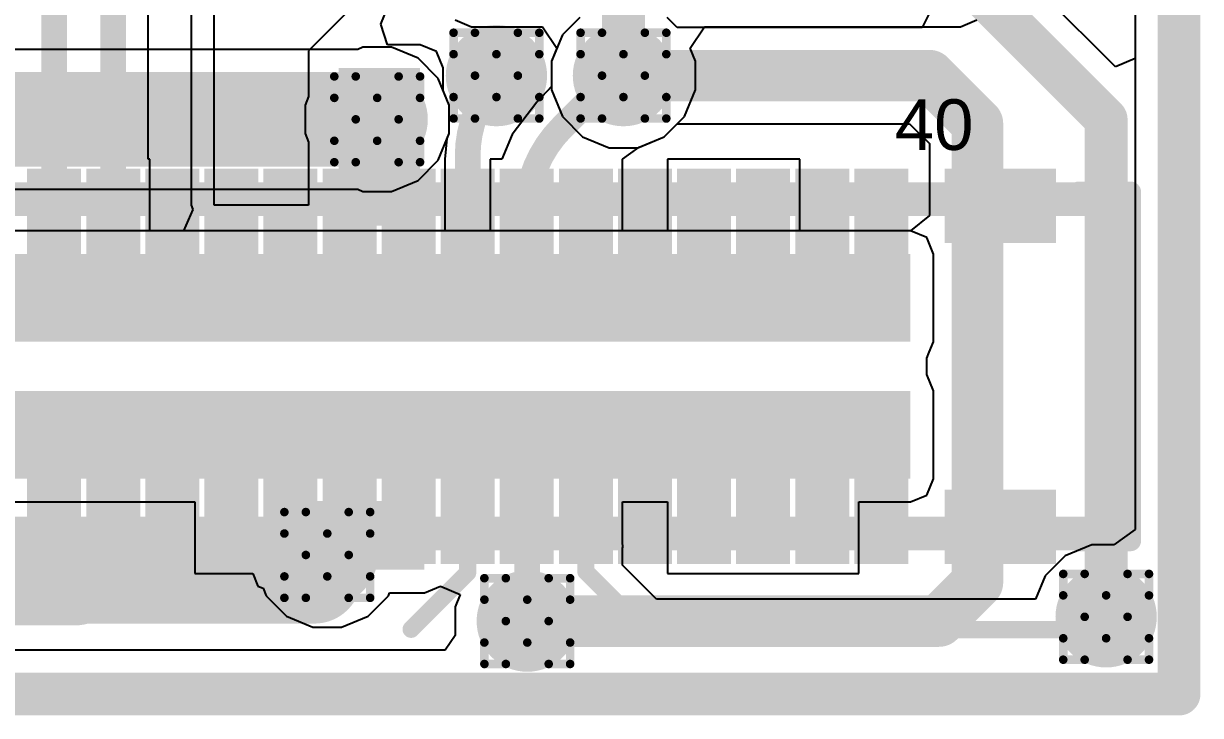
# Model space of a CAD drawing. Header units: inches. Extents: x -0.2 to 17.4, y -0.2 to 2.6.
# Drawn here: x 1.7165 to 1.991, y -0.062 to 0.0993 of the extents above; entities that cross this region are included whole.
import ezdxf

# ---------------------------------------------------------------- set-up
doc = ezdxf.new("R2010")
doc.units = ezdxf.units.IN
doc.header["$MEASUREMENT"] = 0
for name, color, linetype in [('Board_Outline', 216, 'Continuous'), ('Bottom Layer', 5, 'Continuous'), ('Drill Drawing', 1, 'Continuous'), ('Keep-Out Layer', 6, 'Continuous'), ('Mechanical 15', 56, 'Continuous'), ('Top Layer', 1, 'Continuous'), ('Top Overlay', 2, 'Continuous'), ('Top Paste', 8, 'Continuous'), ('Top Solder', 216, 'Continuous'), ('Via Holes', 16, 'Continuous')]:
    doc.layers.add(name, color=color, linetype=linetype)
doc.styles.add('Arial', font='', dxfattribs={"height": 0.2})
doc.styles.get('Arial').set_extended_font_data('Arial')

# ---------------------------------------------------------------- blocks, each defined once
blk = doc.blocks.new('BM23FR0_6_40DS_0_35V_895__1')
at = {"layer": 'Keep-Out Layer'}
for points in [[(-0.13791, 0.00572), (0.13768, 0.00572), (0.13768, 0.02619), (-0.13791, 0.02619)], [(-0.13791, -0.02619), (0.13768, -0.02619), (0.13768, -0.00572), (-0.13791, -0.00572)]]:
    blk.add_hatch(color=6, dxfattribs=at).paths.add_polyline_path(points)
at = {"layer": 'Top Layer'}
for points in [[(-0.06555, 0.02835), (-0.06555, 0.04331), (-0.05846, 0.04331), (-0.05846, 0.02835)], [(-0.05177, 0.02835), (-0.05177, 0.04331), (-0.04469, 0.04331), (-0.04469, 0.02835)], [(-0.03799, 0.02835), (-0.03799, 0.04331), (-0.03091, 0.04331), (-0.03091, 0.02835)], [(-0.02421, 0.02835), (-0.02421, 0.04331), (-0.01713, 0.04331), (-0.01713, 0.02835)], [(-0.01043, 0.02835), (-0.01043, 0.04331), (-0.00335, 0.04331), (-0.00335, 0.02835)], [(0.00335, 0.02835), (0.00335, 0.04331), (0.01043, 0.04331), (0.01043, 0.02835)], [(0.01713, 0.02835), (0.01713, 0.04331), (0.02421, 0.04331), (0.02421, 0.02835)], [(0.03091, 0.02835), (0.03091, 0.04331), (0.03799, 0.04331), (0.03799, 0.02835)], [(0.04469, 0.02835), (0.04469, 0.04331), (0.05177, 0.04331), (0.05177, 0.02835)], [(0.05846, 0.02835), (0.05846, 0.04331), (0.06555, 0.04331), (0.06555, 0.02835)], [(0.07224, 0.02835), (0.07224, 0.04331), (0.07933, 0.04331), (0.07933, 0.02835)], [(0.08602, 0.02835), (0.08602, 0.04331), (0.09311, 0.04331), (0.09311, 0.02835)], [(0.0998, 0.02835), (0.0998, 0.04331), (0.10689, 0.04331), (0.10689, 0.02835)], [(0.11358, 0.02835), (0.11358, 0.04331), (0.12067, 0.04331), (0.12067, 0.02835)], [(0.12736, 0.02835), (0.12736, 0.04331), (0.13445, 0.04331), (0.13445, 0.02835)], [(0.14843, 0.04331), (0.1689, 0.04331), (0.1689, 0.0315), (0.14843, 0.0315)], [(-0.06555, -0.04331), (-0.06555, -0.02835), (-0.05846, -0.02835), (-0.05846, -0.04331)], [(-0.05177, -0.04331), (-0.05177, -0.02835), (-0.04469, -0.02835), (-0.04469, -0.04331)], [(-0.03799, -0.04331), (-0.03799, -0.02835), (-0.03091, -0.02835), (-0.03091, -0.04331)], [(-0.02421, -0.04331), (-0.02421, -0.02835), (-0.01713, -0.02835), (-0.01713, -0.04331)], [(-0.01043, -0.04331), (-0.01043, -0.02835), (-0.00335, -0.02835), (-0.00335, -0.04331)], [(0.00335, -0.04331), (0.00335, -0.02835), (0.01043, -0.02835), (0.01043, -0.04331)], [(0.01713, -0.04331), (0.01713, -0.02835), (0.02421, -0.02835), (0.02421, -0.04331)], [(0.03091, -0.04331), (0.03091, -0.02835), (0.03799, -0.02835), (0.03799, -0.04331)], [(0.04469, -0.04331), (0.04469, -0.02835), (0.05177, -0.02835), (0.05177, -0.04331)], [(0.05846, -0.04331), (0.05846, -0.02835), (0.06555, -0.02835), (0.06555, -0.04331)], [(0.07224, -0.04331), (0.07224, -0.02835), (0.07933, -0.02835), (0.07933, -0.04331)], [(0.08602, -0.04331), (0.08602, -0.02835), (0.09311, -0.02835), (0.09311, -0.04331)], [(0.0998, -0.04331), (0.0998, -0.02835), (0.10689, -0.02835), (0.10689, -0.04331)], [(0.11358, -0.04331), (0.11358, -0.02835), (0.12067, -0.02835), (0.12067, -0.04331)], [(0.12736, -0.04331), (0.12736, -0.02835), (0.13445, -0.02835), (0.13445, -0.04331)], [(0.14843, -0.0315), (0.1689, -0.0315), (0.1689, -0.04331), (0.14843, -0.04331)]]:
    blk.add_hatch(color=1, dxfattribs=at).paths.add_polyline_path(points)
at = {"layer": 'Top Paste'}
for points in [[(-0.06555, 0.02835), (-0.06555, 0.04331), (-0.05846, 0.04331), (-0.05846, 0.02835)], [(-0.05177, 0.02835), (-0.05177, 0.04331), (-0.04469, 0.04331), (-0.04469, 0.02835)], [(-0.03799, 0.02835), (-0.03799, 0.04331), (-0.03091, 0.04331), (-0.03091, 0.02835)], [(-0.02421, 0.02835), (-0.02421, 0.04331), (-0.01713, 0.04331), (-0.01713, 0.02835)], [(-0.01043, 0.02835), (-0.01043, 0.04331), (-0.00335, 0.04331), (-0.00335, 0.02835)], [(0.00335, 0.02835), (0.00335, 0.04331), (0.01043, 0.04331), (0.01043, 0.02835)], [(0.01713, 0.02835), (0.01713, 0.04331), (0.02421, 0.04331), (0.02421, 0.02835)], [(0.03091, 0.02835), (0.03091, 0.04331), (0.03799, 0.04331), (0.03799, 0.02835)], [(0.04469, 0.02835), (0.04469, 0.04331), (0.05177, 0.04331), (0.05177, 0.02835)], [(0.05846, 0.02835), (0.05846, 0.04331), (0.06555, 0.04331), (0.06555, 0.02835)], [(0.07224, 0.02835), (0.07224, 0.04331), (0.07933, 0.04331), (0.07933, 0.02835)], [(0.08602, 0.02835), (0.08602, 0.04331), (0.09311, 0.04331), (0.09311, 0.02835)], [(0.0998, 0.02835), (0.0998, 0.04331), (0.10689, 0.04331), (0.10689, 0.02835)], [(0.11358, 0.02835), (0.11358, 0.04331), (0.12067, 0.04331), (0.12067, 0.02835)], [(0.12736, 0.02835), (0.12736, 0.04331), (0.13445, 0.04331), (0.13445, 0.02835)], [(0.14843, 0.04331), (0.1689, 0.04331), (0.1689, 0.0315), (0.14843, 0.0315)], [(-0.06555, -0.04331), (-0.06555, -0.02835), (-0.05846, -0.02835), (-0.05846, -0.04331)], [(-0.05177, -0.04331), (-0.05177, -0.02835), (-0.04469, -0.02835), (-0.04469, -0.04331)], [(-0.03799, -0.04331), (-0.03799, -0.02835), (-0.03091, -0.02835), (-0.03091, -0.04331)], [(-0.02421, -0.04331), (-0.02421, -0.02835), (-0.01713, -0.02835), (-0.01713, -0.04331)], [(-0.01043, -0.04331), (-0.01043, -0.02835), (-0.00335, -0.02835), (-0.00335, -0.04331)], [(0.00335, -0.04331), (0.00335, -0.02835), (0.01043, -0.02835), (0.01043, -0.04331)], [(0.01713, -0.04331), (0.01713, -0.02835), (0.02421, -0.02835), (0.02421, -0.04331)], [(0.03091, -0.04331), (0.03091, -0.02835), (0.03799, -0.02835), (0.03799, -0.04331)], [(0.04469, -0.04331), (0.04469, -0.02835), (0.05177, -0.02835), (0.05177, -0.04331)], [(0.05846, -0.04331), (0.05846, -0.02835), (0.06555, -0.02835), (0.06555, -0.04331)], [(0.07224, -0.04331), (0.07224, -0.02835), (0.07933, -0.02835), (0.07933, -0.04331)], [(0.08602, -0.04331), (0.08602, -0.02835), (0.09311, -0.02835), (0.09311, -0.04331)], [(0.0998, -0.04331), (0.0998, -0.02835), (0.10689, -0.02835), (0.10689, -0.04331)], [(0.11358, -0.04331), (0.11358, -0.02835), (0.12067, -0.02835), (0.12067, -0.04331)], [(0.12736, -0.04331), (0.12736, -0.02835), (0.13445, -0.02835), (0.13445, -0.04331)], [(0.14843, -0.0315), (0.1689, -0.0315), (0.1689, -0.04331), (0.14843, -0.04331)]]:
    blk.add_hatch(color=8, dxfattribs=at).paths.add_polyline_path(points)
at = {"layer": 'Top Solder'}
for points in [[(-0.06831, 0.02559), (-0.06831, 0.04606), (-0.05571, 0.04606), (-0.05571, 0.02559)], [(-0.05453, 0.02559), (-0.05453, 0.04606), (-0.04193, 0.04606), (-0.04193, 0.02559)], [(-0.04075, 0.02559), (-0.04075, 0.04606), (-0.02815, 0.04606), (-0.02815, 0.02559)], [(-0.02697, 0.02559), (-0.02697, 0.04606), (-0.01437, 0.04606), (-0.01437, 0.02559)], [(-0.01319, 0.02559), (-0.01319, 0.04606), (-0.00059, 0.04606), (-0.00059, 0.02559)], [(0.00059, 0.02559), (0.00059, 0.04606), (0.01319, 0.04606), (0.01319, 0.02559)], [(0.01437, 0.02559), (0.01437, 0.04606), (0.02697, 0.04606), (0.02697, 0.02559)], [(0.02815, 0.02559), (0.02815, 0.04606), (0.04075, 0.04606), (0.04075, 0.02559)], [(0.04193, 0.02559), (0.04193, 0.04606), (0.05453, 0.04606), (0.05453, 0.02559)], [(0.05571, 0.02559), (0.05571, 0.04606), (0.06831, 0.04606), (0.06831, 0.02559)], [(0.06949, 0.02559), (0.06949, 0.04606), (0.08209, 0.04606), (0.08209, 0.02559)], [(0.08327, 0.02559), (0.08327, 0.04606), (0.09587, 0.04606), (0.09587, 0.02559)], [(0.09705, 0.02559), (0.09705, 0.04606), (0.10965, 0.04606), (0.10965, 0.02559)], [(0.11083, 0.02559), (0.11083, 0.04606), (0.12343, 0.04606), (0.12343, 0.02559)], [(0.12461, 0.02559), (0.12461, 0.04606), (0.1372, 0.04606), (0.1372, 0.02559)], [(0.14567, 0.04606), (0.17165, 0.04606), (0.17165, 0.02874), (0.14567, 0.02874)], [(-0.06831, -0.04606), (-0.06831, -0.02559), (-0.05571, -0.02559), (-0.05571, -0.04606)], [(-0.05453, -0.04606), (-0.05453, -0.02559), (-0.04193, -0.02559), (-0.04193, -0.04606)], [(-0.04075, -0.04606), (-0.04075, -0.02559), (-0.02815, -0.02559), (-0.02815, -0.04606)], [(-0.02697, -0.04606), (-0.02697, -0.02559), (-0.01437, -0.02559), (-0.01437, -0.04606)], [(-0.01319, -0.04606), (-0.01319, -0.02559), (-0.00059, -0.02559), (-0.00059, -0.04606)], [(0.00059, -0.04606), (0.00059, -0.02559), (0.01319, -0.02559), (0.01319, -0.04606)], [(0.01437, -0.04606), (0.01437, -0.02559), (0.02697, -0.02559), (0.02697, -0.04606)], [(0.02815, -0.04606), (0.02815, -0.02559), (0.04075, -0.02559), (0.04075, -0.04606)], [(0.04193, -0.04606), (0.04193, -0.02559), (0.05453, -0.02559), (0.05453, -0.04606)], [(0.05571, -0.04606), (0.05571, -0.02559), (0.06831, -0.02559), (0.06831, -0.04606)], [(0.06949, -0.04606), (0.06949, -0.02559), (0.08209, -0.02559), (0.08209, -0.04606)], [(0.08327, -0.04606), (0.08327, -0.02559), (0.09587, -0.02559), (0.09587, -0.04606)], [(0.09705, -0.04606), (0.09705, -0.02559), (0.10965, -0.02559), (0.10965, -0.04606)], [(0.11083, -0.04606), (0.11083, -0.02559), (0.12343, -0.02559), (0.12343, -0.04606)], [(0.12461, -0.04606), (0.12461, -0.02559), (0.1372, -0.02559), (0.1372, -0.04606)], [(0.14567, -0.02874), (0.17165, -0.02874), (0.17165, -0.04606), (0.14567, -0.04606)]]:
    blk.add_hatch(color=216, dxfattribs=at).paths.add_polyline_path(points)
at = {"layer": 'Mechanical 15', "const_width": 0.00787}
for points in [[(-0.18701, 0.03898), (0.18701, 0.03898)], [(0.18701, -0.03898), (0.18701, 0.03898)], [(-0.18701, -0.03898), (0.18701, -0.03898)]]:
    blk.add_lwpolyline(points, dxfattribs=at)
at = {"layer": 'Mechanical 15', "const_width": 0.00394}
for points in [[(0.18504, 0.03898, 1), (0.18898, 0.03898, 1)], [(0.18504, 0.03898, 1), (0.18898, 0.03898, 1)], [(0.18504, -0.03898, 1), (0.18898, -0.03898, 1)], [(0.18504, -0.03898, 1), (0.18898, -0.03898, 1)]]:
    blk.add_lwpolyline(points, format="xyb", close=True, dxfattribs=at)
at = {"layer": 'Top Overlay', "const_width": 0.005}
for points in [[(0.177, 0.0406), (0.18901, 0.0406)], [(0.18901, -0.0406), (0.18901, 0.0406)], [(0.177, -0.0406), (0.18901, -0.0406)]]:
    blk.add_lwpolyline(points, dxfattribs=at)
at = {"layer": 'Top Overlay', "const_width": 0.0025}
for points in [[(0.17575, 0.0406, 1), (0.17825, 0.0406, 1)], [(0.18776, 0.0406, 1), (0.19026, 0.0406, 1)], [(0.18776, 0.0406, 1), (0.19026, 0.0406, 1)], [(0.17575, -0.0406, 1), (0.17825, -0.0406, 1)], [(0.18776, -0.0406, 1), (0.19026, -0.0406, 1)], [(0.18776, -0.0406, 1), (0.19026, -0.0406, 1)]]:
    blk.add_lwpolyline(points, format="xyb", close=True, dxfattribs=at)
at = {"layer": 'Top Overlay', "style": 'Arial'}
blk.add_text('40', height=0.011811, rotation=360, dxfattribs=at).set_placement((0.13406, 0.05046))

msp = doc.modelspace()

# ---------------------------------------------------------------- hatches: boundary and pattern name
at = {"layer": 'Bottom Layer'}
h = msp.add_hatch(color=5, dxfattribs=at)
edge = h.paths.add_edge_path()
edge.add_arc((1.82681, 0.08719), 0.01181, 0, 360)
h = msp.add_hatch(color=5, dxfattribs=at)
edge = h.paths.add_edge_path()
edge.add_arc((1.85643, 0.08719), 0.01181, 0, 360)
h = msp.add_hatch(color=5, dxfattribs=at)
edge = h.paths.add_edge_path()
edge.add_arc((1.799, 0.077), 0.01181, 0, 360)
h = msp.add_hatch(color=5, dxfattribs=at)
edge = h.paths.add_edge_path()
edge.add_arc((1.78736, -0.02458), 0.01181, 0, 360)
h = msp.add_hatch(color=5, dxfattribs=at)
edge = h.paths.add_edge_path()
edge.add_arc((1.969, -0.039), 0.01181, 0, 360)
h = msp.add_hatch(color=5, dxfattribs=at)
edge = h.paths.add_edge_path()
edge.add_arc((1.834, -0.04), 0.01181, 0, 360)
at = {"layer": 'Top Layer'}
h = msp.add_hatch(color=1, dxfattribs=at)
edge = h.paths.add_edge_path()
edge.add_arc((1.82681, 0.08719), 0.01181, 0, 360)
h = msp.add_hatch(color=1, dxfattribs=at)
edge = h.paths.add_edge_path()
edge.add_arc((1.85643, 0.08719), 0.01181, 0, 360)
h = msp.add_hatch(color=1, dxfattribs=at)
edge = h.paths.add_edge_path()
edge.add_arc((1.799, 0.077), 0.01181, 0, 360)
for points in [[(1.79, 0.05223), (1.809, 0.05223), (1.809, 0.089), (1.79, 0.089)], [(1.775, -0.028), (1.81, -0.028), (1.81, -0.012), (1.775, -0.012)]]:
    msp.add_hatch(color=1, dxfattribs=at).paths.add_polyline_path(points)
h = msp.add_hatch(color=1, dxfattribs=at)
edge = h.paths.add_edge_path()
edge.add_arc((1.78736, -0.02458), 0.01181, 0, 360)
h = msp.add_hatch(color=1, dxfattribs=at)
edge = h.paths.add_edge_path()
edge.add_arc((1.969, -0.039), 0.01181, 0, 360)
h = msp.add_hatch(color=1, dxfattribs=at)
edge = h.paths.add_edge_path()
edge.add_arc((1.834, -0.04), 0.01181, 0, 360)
at = {"layer": 'Via Holes'}
h = msp.add_hatch(color=7, dxfattribs=at)
edge = h.paths.add_edge_path()
edge.add_arc((1.82681, 0.08719), 0.00591, 0, 360)
h = msp.add_hatch(color=7, dxfattribs=at)
edge = h.paths.add_edge_path()
edge.add_arc((1.85643, 0.08719), 0.00591, 0, 360)
h = msp.add_hatch(color=7, dxfattribs=at)
edge = h.paths.add_edge_path()
edge.add_arc((1.799, 0.077), 0.00591, 0, 360)
h = msp.add_hatch(color=7, dxfattribs=at)
edge = h.paths.add_edge_path()
edge.add_arc((1.78736, -0.02458), 0.00591, 0, 360)
h = msp.add_hatch(color=7, dxfattribs=at)
edge = h.paths.add_edge_path()
edge.add_arc((1.834, -0.04), 0.00591, 0, 360)
h = msp.add_hatch(color=7, dxfattribs=at)
edge = h.paths.add_edge_path()
edge.add_arc((1.969, -0.039), 0.00591, 0, 360)

# ---------------------------------------------------------------- linework, layer by layer
at = {"layer": 'Board_Outline', "const_width": 0.01}
for points in [[(1.986, 1.343), (1.986, -0.057)], [(-0.057, -0.057), (1.986, -0.057)]]:
    msp.add_lwpolyline(points, dxfattribs=at)
at = {"layer": 'Board_Outline', "const_width": 0.005}
msp.add_lwpolyline([(1.9835, -0.057, 1), (1.9885, -0.057, 1)], format="xyb", close=True, dxfattribs=at)
msp.add_lwpolyline([(1.9835, -0.057, 1), (1.9885, -0.057, 1)], format="xyb", close=True, dxfattribs=at)
at = {"layer": 'Bottom Layer'}
for p, q in [((1.9758, 0.36017), (1.9758, 0.09115)), ((1.97119, 0.08923), (1.93881, 0.12161)), ((1.92832, 0.10292), (1.92611, 0.0984)), ((1.84624, 0.10077), (1.84218, 0.09671)), ((1.86899, 0.0984), (1.86663, 0.10077)), ((1.84218, 0.09671), (1.83962, 0.09053)), ((1.92611, 0.0984), (1.86899, 0.0984)), ((1.79566, 0.09381), (1.79446, 0.09331)), ((1.80234, 0.09381), (1.79566, 0.09381)), ((1.80852, 0.09125), (1.80234, 0.09381)), ((1.79446, 0.09331), (1.64508, 0.09331)), ((1.81325, 0.08652), (1.80852, 0.09125)), ((1.9758, 0.09115), (1.97119, 0.08923)), ((1.83962, 0.09053), (1.83962, 0.08385)), ((1.81581, 0.08034), (1.81325, 0.08652)), ((1.83962, 0.08385), (1.84218, 0.07767)), ((1.81581, 0.07366), (1.81581, 0.08034)), ((1.84218, 0.07767), (1.84691, 0.07294)), ((1.86596, 0.07294), (1.86899, 0.07597)), ((1.86899, 0.07597), (1.92317, 0.07597)), ((1.92317, 0.07597), (1.92778, 0.07135)), ((1.81325, 0.06748), (1.81581, 0.07366)), ((1.84691, 0.07294), (1.85309, 0.07038)), ((1.85978, 0.07038), (1.86596, 0.07294)), ((1.85309, 0.07038), (1.85978, 0.07038)), ((1.92778, 0.07135), (1.92778, 0.05457)), ((1.80852, 0.06275), (1.81325, 0.06748)), ((1.6438, 0.06069), (1.79446, 0.06069)), ((1.79446, 0.06069), (1.79566, 0.06019)), ((1.80234, 0.06019), (1.80852, 0.06275)), ((1.79566, 0.06019), (1.80234, 0.06019)), ((1.92778, 0.05457), (1.92334, 0.051)), ((1.92334, 0.051), (1.64775, 0.051))]:
    msp.add_line(p, q, dxfattribs=at)
for points, const_width in [([(1.85643, 0.08719), (1.85643, 0.202)], 0.01), ([(1.922, 0.124), (1.969, 0.077)], 0.01), ([(1.85643, 0.08719), (1.92781, 0.08719)], 0.012), ([(1.92781, 0.08719), (1.939, 0.076)], 0.012), ([(1.63704, 0.077), (1.799, 0.077)], 0.022), ([(1.939, -0.031), (1.939, 0.076)], 0.012), ([(1.969, -0.039), (1.969, 0.077)], 0.01), ([(1.55502, -0.03), (1.72855, -0.03)], 0.022), ([(1.72855, -0.03), (1.72897, -0.02958)], 0.022), ([(1.72897, -0.02958), (1.78436, -0.02958)], 0.022), ([(1.93, -0.04), (1.939, -0.031)], 0.012), ([(1.834, -0.04), (1.93, -0.04)], 0.012)]:
    msp.add_lwpolyline(points, dxfattribs=dict(at, const_width=const_width))
for points, const_width in [([(1.85343, 0.08719, 1), (1.85943, 0.08719, 1)], 0.006), ([(1.85393, 0.08719, 1), (1.85893, 0.08719, 1)], 0.005), ([(1.92481, 0.08719, 1), (1.93081, 0.08719, 1)], 0.006), ([(1.92481, 0.08719, 1), (1.93081, 0.08719, 1)], 0.006), ([(1.7935, 0.077, 1), (1.8045, 0.077, 1)], 0.011), ([(1.936, 0.076, 1), (1.942, 0.076, 1)], 0.006), ([(1.936, 0.076, 1), (1.942, 0.076, 1)], 0.006), ([(1.9665, 0.077, 1), (1.9715, 0.077, 1)], 0.005), ([(1.9665, 0.077, 1), (1.9715, 0.077, 1)], 0.005), ([(1.72305, -0.03, 1), (1.73405, -0.03, 1)], 0.011), ([(1.72305, -0.03, 1), (1.73405, -0.03, 1)], 0.011), ([(1.72347, -0.02958, 1), (1.73447, -0.02958, 1)], 0.011), ([(1.72347, -0.02958, 1), (1.73447, -0.02958, 1)], 0.011), ([(1.77886, -0.02958, 1), (1.78986, -0.02958, 1)], 0.011), ([(1.936, -0.031, 1), (1.942, -0.031, 1)], 0.006), ([(1.936, -0.031, 1), (1.942, -0.031, 1)], 0.006), ([(1.831, -0.04, 1), (1.837, -0.04, 1)], 0.006), ([(1.927, -0.04, 1), (1.933, -0.04, 1)], 0.006), ([(1.927, -0.04, 1), (1.933, -0.04, 1)], 0.006), ([(1.9665, -0.039, 1), (1.9715, -0.039, 1)], 0.005)]:
    msp.add_lwpolyline(points, format="xyb", close=True, dxfattribs=dict(at, const_width=const_width))
at = {"layer": 'Drill Drawing', "const_width": 0.002}
for points in [[(1.81681, 0.09219), (1.81681, 0.09719)], [(1.81681, 0.09719), (1.82181, 0.09719)], [(1.82181, 0.09719), (1.82681, 0.09219)], [(1.82681, 0.09219), (1.83181, 0.09719)], [(1.83181, 0.09719), (1.83681, 0.09719)], [(1.83681, 0.09219), (1.83681, 0.09719)], [(1.84643, 0.09219), (1.84643, 0.09719)], [(1.84643, 0.09719), (1.85143, 0.09719)], [(1.85143, 0.09719), (1.85643, 0.09219)], [(1.85643, 0.09219), (1.86143, 0.09719)], [(1.86143, 0.09719), (1.86643, 0.09719)], [(1.86643, 0.09219), (1.86643, 0.09719)], [(1.81681, 0.09219), (1.82181, 0.08719)], [(1.83181, 0.08719), (1.83681, 0.09219)], [(1.84643, 0.09219), (1.85143, 0.08719)], [(1.86143, 0.08719), (1.86643, 0.09219)], [(1.789, 0.082), (1.789, 0.087)], [(1.789, 0.087), (1.794, 0.087)], [(1.794, 0.087), (1.799, 0.082)], [(1.799, 0.082), (1.804, 0.087)], [(1.804, 0.087), (1.809, 0.087)], [(1.809, 0.082), (1.809, 0.087)], [(1.81681, 0.08219), (1.82181, 0.08719)], [(1.83181, 0.08719), (1.83681, 0.08219)], [(1.84643, 0.08219), (1.85143, 0.08719)], [(1.86143, 0.08719), (1.86643, 0.08219)], [(1.789, 0.082), (1.794, 0.077)], [(1.804, 0.077), (1.809, 0.082)], [(1.81681, 0.07719), (1.81681, 0.08219)], [(1.82181, 0.07719), (1.82681, 0.08219)], [(1.82681, 0.08219), (1.83181, 0.07719)], [(1.83681, 0.07719), (1.83681, 0.08219)], [(1.84643, 0.07719), (1.84643, 0.08219)], [(1.85143, 0.07719), (1.85643, 0.08219)], [(1.85643, 0.08219), (1.86143, 0.07719)], [(1.86643, 0.07719), (1.86643, 0.08219)], [(1.789, 0.072), (1.794, 0.077)], [(1.804, 0.077), (1.809, 0.072)], [(1.81681, 0.07719), (1.82181, 0.07719)], [(1.83181, 0.07719), (1.83681, 0.07719)], [(1.84643, 0.07719), (1.85143, 0.07719)], [(1.86143, 0.07719), (1.86643, 0.07719)], [(1.789, 0.067), (1.789, 0.072)], [(1.794, 0.067), (1.799, 0.072)], [(1.799, 0.072), (1.804, 0.067)], [(1.809, 0.067), (1.809, 0.072)], [(1.789, 0.067), (1.794, 0.067)], [(1.804, 0.067), (1.809, 0.067)], [(1.77736, -0.01958), (1.77736, -0.01458)], [(1.77736, -0.01458), (1.78236, -0.01458)], [(1.78236, -0.01458), (1.78736, -0.01958)], [(1.78736, -0.01958), (1.79236, -0.01458)], [(1.79236, -0.01458), (1.79736, -0.01458)], [(1.79736, -0.01958), (1.79736, -0.01458)], [(1.77736, -0.01958), (1.78236, -0.02458)], [(1.79236, -0.02458), (1.79736, -0.01958)], [(1.77736, -0.02958), (1.78236, -0.02458)], [(1.79236, -0.02458), (1.79736, -0.02958)], [(1.77736, -0.03458), (1.77736, -0.02958)], [(1.78236, -0.03458), (1.78736, -0.02958)], [(1.78736, -0.02958), (1.79236, -0.03458)], [(1.79736, -0.03458), (1.79736, -0.02958)], [(1.824, -0.035), (1.824, -0.03)], [(1.824, -0.03), (1.829, -0.03)], [(1.829, -0.03), (1.834, -0.035)], [(1.834, -0.035), (1.839, -0.03)], [(1.839, -0.03), (1.844, -0.03)], [(1.844, -0.035), (1.844, -0.03)], [(1.959, -0.034), (1.959, -0.029)], [(1.959, -0.029), (1.964, -0.029)], [(1.964, -0.029), (1.969, -0.034)], [(1.969, -0.034), (1.974, -0.029)], [(1.974, -0.029), (1.979, -0.029)], [(1.979, -0.034), (1.979, -0.029)], [(1.77736, -0.03458), (1.78236, -0.03458)], [(1.79236, -0.03458), (1.79736, -0.03458)], [(1.824, -0.035), (1.829, -0.04)], [(1.839, -0.04), (1.844, -0.035)], [(1.959, -0.034), (1.964, -0.039)], [(1.974, -0.039), (1.979, -0.034)], [(1.959, -0.044), (1.964, -0.039)], [(1.974, -0.039), (1.979, -0.044)], [(1.824, -0.045), (1.829, -0.04)], [(1.839, -0.04), (1.844, -0.045)], [(1.959, -0.049), (1.959, -0.044)], [(1.964, -0.049), (1.969, -0.044)], [(1.969, -0.044), (1.974, -0.049)], [(1.979, -0.049), (1.979, -0.044)], [(1.824, -0.05), (1.824, -0.045)], [(1.829, -0.05), (1.834, -0.045)], [(1.834, -0.045), (1.839, -0.05)], [(1.844, -0.05), (1.844, -0.045)], [(1.824, -0.05), (1.829, -0.05)], [(1.839, -0.05), (1.844, -0.05)], [(1.959, -0.049), (1.964, -0.049)], [(1.974, -0.049), (1.979, -0.049)]]:
    msp.add_lwpolyline(points, dxfattribs=at)
at = {"layer": 'Drill Drawing', "const_width": 0.001}
for points in [[(1.81631, 0.09719, 1), (1.81731, 0.09719, 1)], [(1.81631, 0.09719, 1), (1.81731, 0.09719, 1)], [(1.82131, 0.09719, 1), (1.82231, 0.09719, 1)], [(1.82131, 0.09719, 1), (1.82231, 0.09719, 1)], [(1.83131, 0.09719, 1), (1.83231, 0.09719, 1)], [(1.83131, 0.09719, 1), (1.83231, 0.09719, 1)], [(1.83631, 0.09719, 1), (1.83731, 0.09719, 1)], [(1.83631, 0.09719, 1), (1.83731, 0.09719, 1)], [(1.84593, 0.09719, 1), (1.84693, 0.09719, 1)], [(1.84593, 0.09719, 1), (1.84693, 0.09719, 1)], [(1.85093, 0.09719, 1), (1.85193, 0.09719, 1)], [(1.85093, 0.09719, 1), (1.85193, 0.09719, 1)], [(1.86093, 0.09719, 1), (1.86193, 0.09719, 1)], [(1.86093, 0.09719, 1), (1.86193, 0.09719, 1)], [(1.86593, 0.09719, 1), (1.86693, 0.09719, 1)], [(1.86593, 0.09719, 1), (1.86693, 0.09719, 1)], [(1.81631, 0.09219, 1), (1.81731, 0.09219, 1)], [(1.81631, 0.09219, 1), (1.81731, 0.09219, 1)], [(1.82631, 0.09219, 1), (1.82731, 0.09219, 1)], [(1.82631, 0.09219, 1), (1.82731, 0.09219, 1)], [(1.83631, 0.09219, 1), (1.83731, 0.09219, 1)], [(1.83631, 0.09219, 1), (1.83731, 0.09219, 1)], [(1.84593, 0.09219, 1), (1.84693, 0.09219, 1)], [(1.84593, 0.09219, 1), (1.84693, 0.09219, 1)], [(1.85593, 0.09219, 1), (1.85693, 0.09219, 1)], [(1.85593, 0.09219, 1), (1.85693, 0.09219, 1)], [(1.86593, 0.09219, 1), (1.86693, 0.09219, 1)], [(1.86593, 0.09219, 1), (1.86693, 0.09219, 1)], [(1.7885, 0.087, 1), (1.7895, 0.087, 1)], [(1.7885, 0.087, 1), (1.7895, 0.087, 1)], [(1.7935, 0.087, 1), (1.7945, 0.087, 1)], [(1.7935, 0.087, 1), (1.7945, 0.087, 1)], [(1.8035, 0.087, 1), (1.8045, 0.087, 1)], [(1.8035, 0.087, 1), (1.8045, 0.087, 1)], [(1.8085, 0.087, 1), (1.8095, 0.087, 1)], [(1.8085, 0.087, 1), (1.8095, 0.087, 1)], [(1.82131, 0.08719, 1), (1.82231, 0.08719, 1)], [(1.82131, 0.08719, 1), (1.82231, 0.08719, 1)], [(1.83131, 0.08719, 1), (1.83231, 0.08719, 1)], [(1.83131, 0.08719, 1), (1.83231, 0.08719, 1)], [(1.85093, 0.08719, 1), (1.85193, 0.08719, 1)], [(1.85093, 0.08719, 1), (1.85193, 0.08719, 1)], [(1.86093, 0.08719, 1), (1.86193, 0.08719, 1)], [(1.86093, 0.08719, 1), (1.86193, 0.08719, 1)], [(1.7885, 0.082, 1), (1.7895, 0.082, 1)], [(1.7885, 0.082, 1), (1.7895, 0.082, 1)], [(1.7985, 0.082, 1), (1.7995, 0.082, 1)], [(1.7985, 0.082, 1), (1.7995, 0.082, 1)], [(1.8085, 0.082, 1), (1.8095, 0.082, 1)], [(1.8085, 0.082, 1), (1.8095, 0.082, 1)], [(1.81631, 0.08219, 1), (1.81731, 0.08219, 1)], [(1.81631, 0.08219, 1), (1.81731, 0.08219, 1)], [(1.82631, 0.08219, 1), (1.82731, 0.08219, 1)], [(1.82631, 0.08219, 1), (1.82731, 0.08219, 1)], [(1.83631, 0.08219, 1), (1.83731, 0.08219, 1)], [(1.83631, 0.08219, 1), (1.83731, 0.08219, 1)], [(1.84593, 0.08219, 1), (1.84693, 0.08219, 1)], [(1.84593, 0.08219, 1), (1.84693, 0.08219, 1)], [(1.85593, 0.08219, 1), (1.85693, 0.08219, 1)], [(1.85593, 0.08219, 1), (1.85693, 0.08219, 1)], [(1.86593, 0.08219, 1), (1.86693, 0.08219, 1)], [(1.86593, 0.08219, 1), (1.86693, 0.08219, 1)], [(1.7935, 0.077, 1), (1.7945, 0.077, 1)], [(1.7935, 0.077, 1), (1.7945, 0.077, 1)], [(1.8035, 0.077, 1), (1.8045, 0.077, 1)], [(1.8035, 0.077, 1), (1.8045, 0.077, 1)], [(1.81631, 0.07719, 1), (1.81731, 0.07719, 1)], [(1.81631, 0.07719, 1), (1.81731, 0.07719, 1)], [(1.82131, 0.07719, 1), (1.82231, 0.07719, 1)], [(1.82131, 0.07719, 1), (1.82231, 0.07719, 1)], [(1.83131, 0.07719, 1), (1.83231, 0.07719, 1)], [(1.83131, 0.07719, 1), (1.83231, 0.07719, 1)], [(1.83631, 0.07719, 1), (1.83731, 0.07719, 1)], [(1.83631, 0.07719, 1), (1.83731, 0.07719, 1)], [(1.84593, 0.07719, 1), (1.84693, 0.07719, 1)], [(1.84593, 0.07719, 1), (1.84693, 0.07719, 1)], [(1.85093, 0.07719, 1), (1.85193, 0.07719, 1)], [(1.85093, 0.07719, 1), (1.85193, 0.07719, 1)], [(1.86093, 0.07719, 1), (1.86193, 0.07719, 1)], [(1.86093, 0.07719, 1), (1.86193, 0.07719, 1)], [(1.86593, 0.07719, 1), (1.86693, 0.07719, 1)], [(1.86593, 0.07719, 1), (1.86693, 0.07719, 1)], [(1.7885, 0.072, 1), (1.7895, 0.072, 1)], [(1.7885, 0.072, 1), (1.7895, 0.072, 1)], [(1.7985, 0.072, 1), (1.7995, 0.072, 1)], [(1.7985, 0.072, 1), (1.7995, 0.072, 1)], [(1.8085, 0.072, 1), (1.8095, 0.072, 1)], [(1.8085, 0.072, 1), (1.8095, 0.072, 1)], [(1.7885, 0.067, 1), (1.7895, 0.067, 1)], [(1.7885, 0.067, 1), (1.7895, 0.067, 1)], [(1.7935, 0.067, 1), (1.7945, 0.067, 1)], [(1.7935, 0.067, 1), (1.7945, 0.067, 1)], [(1.8035, 0.067, 1), (1.8045, 0.067, 1)], [(1.8035, 0.067, 1), (1.8045, 0.067, 1)], [(1.8085, 0.067, 1), (1.8095, 0.067, 1)], [(1.8085, 0.067, 1), (1.8095, 0.067, 1)], [(1.77686, -0.01458, 1), (1.77786, -0.01458, 1)], [(1.77686, -0.01458, 1), (1.77786, -0.01458, 1)], [(1.78186, -0.01458, 1), (1.78286, -0.01458, 1)], [(1.78186, -0.01458, 1), (1.78286, -0.01458, 1)], [(1.79186, -0.01458, 1), (1.79286, -0.01458, 1)], [(1.79186, -0.01458, 1), (1.79286, -0.01458, 1)], [(1.79686, -0.01458, 1), (1.79786, -0.01458, 1)], [(1.79686, -0.01458, 1), (1.79786, -0.01458, 1)], [(1.77686, -0.01958, 1), (1.77786, -0.01958, 1)], [(1.77686, -0.01958, 1), (1.77786, -0.01958, 1)], [(1.78686, -0.01958, 1), (1.78786, -0.01958, 1)], [(1.78686, -0.01958, 1), (1.78786, -0.01958, 1)], [(1.79686, -0.01958, 1), (1.79786, -0.01958, 1)], [(1.79686, -0.01958, 1), (1.79786, -0.01958, 1)], [(1.78186, -0.02458, 1), (1.78286, -0.02458, 1)], [(1.78186, -0.02458, 1), (1.78286, -0.02458, 1)], [(1.79186, -0.02458, 1), (1.79286, -0.02458, 1)], [(1.79186, -0.02458, 1), (1.79286, -0.02458, 1)], [(1.77686, -0.02958, 1), (1.77786, -0.02958, 1)], [(1.77686, -0.02958, 1), (1.77786, -0.02958, 1)], [(1.78686, -0.02958, 1), (1.78786, -0.02958, 1)], [(1.78686, -0.02958, 1), (1.78786, -0.02958, 1)], [(1.79686, -0.02958, 1), (1.79786, -0.02958, 1)], [(1.79686, -0.02958, 1), (1.79786, -0.02958, 1)], [(1.8235, -0.03, 1), (1.8245, -0.03, 1)], [(1.8235, -0.03, 1), (1.8245, -0.03, 1)], [(1.8285, -0.03, 1), (1.8295, -0.03, 1)], [(1.8285, -0.03, 1), (1.8295, -0.03, 1)], [(1.8385, -0.03, 1), (1.8395, -0.03, 1)], [(1.8385, -0.03, 1), (1.8395, -0.03, 1)], [(1.8435, -0.03, 1), (1.8445, -0.03, 1)], [(1.8435, -0.03, 1), (1.8445, -0.03, 1)], [(1.9585, -0.029, 1), (1.9595, -0.029, 1)], [(1.9585, -0.029, 1), (1.9595, -0.029, 1)], [(1.9635, -0.029, 1), (1.9645, -0.029, 1)], [(1.9635, -0.029, 1), (1.9645, -0.029, 1)], [(1.9735, -0.029, 1), (1.9745, -0.029, 1)], [(1.9735, -0.029, 1), (1.9745, -0.029, 1)], [(1.9785, -0.029, 1), (1.9795, -0.029, 1)], [(1.9785, -0.029, 1), (1.9795, -0.029, 1)], [(1.77686, -0.03458, 1), (1.77786, -0.03458, 1)], [(1.77686, -0.03458, 1), (1.77786, -0.03458, 1)], [(1.78186, -0.03458, 1), (1.78286, -0.03458, 1)], [(1.78186, -0.03458, 1), (1.78286, -0.03458, 1)], [(1.79186, -0.03458, 1), (1.79286, -0.03458, 1)], [(1.79186, -0.03458, 1), (1.79286, -0.03458, 1)], [(1.79686, -0.03458, 1), (1.79786, -0.03458, 1)], [(1.79686, -0.03458, 1), (1.79786, -0.03458, 1)], [(1.8235, -0.035, 1), (1.8245, -0.035, 1)], [(1.8235, -0.035, 1), (1.8245, -0.035, 1)], [(1.8335, -0.035, 1), (1.8345, -0.035, 1)], [(1.8335, -0.035, 1), (1.8345, -0.035, 1)], [(1.8435, -0.035, 1), (1.8445, -0.035, 1)], [(1.8435, -0.035, 1), (1.8445, -0.035, 1)], [(1.9585, -0.034, 1), (1.9595, -0.034, 1)], [(1.9585, -0.034, 1), (1.9595, -0.034, 1)], [(1.9685, -0.034, 1), (1.9695, -0.034, 1)], [(1.9685, -0.034, 1), (1.9695, -0.034, 1)], [(1.9785, -0.034, 1), (1.9795, -0.034, 1)], [(1.9785, -0.034, 1), (1.9795, -0.034, 1)], [(1.9635, -0.039, 1), (1.9645, -0.039, 1)], [(1.9635, -0.039, 1), (1.9645, -0.039, 1)], [(1.9735, -0.039, 1), (1.9745, -0.039, 1)], [(1.9735, -0.039, 1), (1.9745, -0.039, 1)], [(1.8285, -0.04, 1), (1.8295, -0.04, 1)], [(1.8285, -0.04, 1), (1.8295, -0.04, 1)], [(1.8385, -0.04, 1), (1.8395, -0.04, 1)], [(1.8385, -0.04, 1), (1.8395, -0.04, 1)], [(1.9585, -0.044, 1), (1.9595, -0.044, 1)], [(1.9585, -0.044, 1), (1.9595, -0.044, 1)], [(1.9685, -0.044, 1), (1.9695, -0.044, 1)], [(1.9685, -0.044, 1), (1.9695, -0.044, 1)], [(1.9785, -0.044, 1), (1.9795, -0.044, 1)], [(1.9785, -0.044, 1), (1.9795, -0.044, 1)], [(1.8235, -0.045, 1), (1.8245, -0.045, 1)], [(1.8235, -0.045, 1), (1.8245, -0.045, 1)], [(1.8335, -0.045, 1), (1.8345, -0.045, 1)], [(1.8335, -0.045, 1), (1.8345, -0.045, 1)], [(1.8435, -0.045, 1), (1.8445, -0.045, 1)], [(1.8435, -0.045, 1), (1.8445, -0.045, 1)], [(1.8235, -0.05, 1), (1.8245, -0.05, 1)], [(1.8235, -0.05, 1), (1.8245, -0.05, 1)], [(1.8285, -0.05, 1), (1.8295, -0.05, 1)], [(1.8285, -0.05, 1), (1.8295, -0.05, 1)], [(1.8385, -0.05, 1), (1.8395, -0.05, 1)], [(1.8385, -0.05, 1), (1.8395, -0.05, 1)], [(1.8435, -0.05, 1), (1.8445, -0.05, 1)], [(1.8435, -0.05, 1), (1.8445, -0.05, 1)], [(1.9585, -0.049, 1), (1.9595, -0.049, 1)], [(1.9585, -0.049, 1), (1.9595, -0.049, 1)], [(1.9635, -0.049, 1), (1.9645, -0.049, 1)], [(1.9635, -0.049, 1), (1.9645, -0.049, 1)], [(1.9735, -0.049, 1), (1.9745, -0.049, 1)], [(1.9735, -0.049, 1), (1.9745, -0.049, 1)], [(1.9785, -0.049, 1), (1.9795, -0.049, 1)], [(1.9785, -0.049, 1), (1.9795, -0.049, 1)]]:
    msp.add_lwpolyline(points, format="xyb", close=True, dxfattribs=at)
at = {"layer": 'Top Layer'}
for p, q in [((1.9758, 0.36017), (1.9758, -0.01862)), ((1.75559, 0.17804), (1.75559, 0.0965)), ((1.761, 0.0965), (1.761, 0.17804)), ((1.74559, 0.06771), (1.74559, 0.14257)), ((1.796, 0.106), (1.783, 0.093)), ((1.79983, 0.09917), (1.80141, 0.103)), ((1.8014, 0.09441), (1.79983, 0.09917)), ((1.81717, 0.10017), (1.821, 0.09859)), ((1.935, 0.09859), (1.93883, 0.10017)), ((1.75559, 0.0965), (1.75559, 0.057)), ((1.761, 0.057), (1.761, 0.0965)), ((1.821, 0.09859), (1.83755, 0.09859)), ((1.83755, 0.09859), (1.84089, 0.09359)), ((1.87198, 0.09359), (1.87532, 0.09859)), ((1.87532, 0.09859), (1.935, 0.09859)), ((1.809, 0.09441), (1.8014, 0.09441)), ((1.81283, 0.09283), (1.809, 0.09441)), ((1.84089, 0.09359), (1.83962, 0.09053)), ((1.87324, 0.09053), (1.87198, 0.09359)), ((1.783, 0.093), (1.783, 0.0823)), ((1.81441, 0.089), (1.81283, 0.09283)), ((1.81441, 0.08372), (1.81441, 0.089)), ((1.83962, 0.09053), (1.83962, 0.08462)), ((1.87324, 0.08385), (1.87324, 0.09053)), ((1.81581, 0.08034), (1.81441, 0.08372)), ((1.83962, 0.08462), (1.83626, 0.08101)), ((1.87068, 0.07767), (1.87324, 0.08385)), ((1.783, 0.0823), (1.78219, 0.08034)), ((1.78219, 0.08034), (1.78219, 0.07366)), ((1.81581, 0.07366), (1.81581, 0.08034)), ((1.83626, 0.08101), (1.83046, 0.07346)), ((1.83626, 0.08101), (1.83626, 0.08101)), ((1.86596, 0.07294), (1.87068, 0.07767)), ((1.78219, 0.07366), (1.783, 0.0717)), ((1.783, 0.0717), (1.783, 0.057)), ((1.81487, 0.06771), (1.81534, 0.07252)), ((1.81534, 0.07252), (1.81581, 0.07366)), ((1.83046, 0.07346), (1.82808, 0.06771)), ((1.86006, 0.07049), (1.86596, 0.07294)), ((1.85621, 0.06771), (1.86006, 0.07049)), ((1.74598, 0.06771), (1.74559, 0.06771)), ((1.74598, 0.051), (1.74598, 0.06771)), ((1.81487, 0.051), (1.81487, 0.06771)), ((1.81487, 0.06771), (1.81487, 0.06771)), ((1.81487, 0.06771), (1.81487, 0.06771)), ((1.82808, 0.06771), (1.82535, 0.06771)), ((1.82535, 0.06771), (1.82535, 0.051)), ((1.85621, 0.06697), (1.85621, 0.06771)), ((1.85621, 0.051), (1.85621, 0.06697)), ((1.89755, 0.06771), (1.86668, 0.06771)), ((1.86668, 0.06771), (1.86668, 0.051)), ((1.89755, 0.051), (1.89755, 0.06771)), ((1.756, 0.056), (1.75384, 0.051)), ((1.75559, 0.057), (1.756, 0.056)), ((1.783, 0.057), (1.761, 0.057)), ((1.75384, 0.051), (1.74598, 0.051)), ((1.82535, 0.051), (1.81487, 0.051)), ((1.86668, 0.051), (1.85621, 0.051)), ((1.92334, 0.051), (1.89755, 0.051)), ((1.92717, 0.04942), (1.92334, 0.051)), ((1.92875, 0.04559), (1.92717, 0.04942)), ((1.92875, 0.02512), (1.92875, 0.04559)), ((1.92775, 0.02268), (1.92875, 0.02512)), ((1.92717, 0.02129), (1.92775, 0.02268)), ((1.92717, 0.01751), (1.92717, 0.02129)), ((1.92875, 0.01369), (1.92717, 0.01751)), ((1.92875, -0.00679), (1.92875, 0.01369)), ((1.92717, -0.01061), (1.92875, -0.00679)), ((1.92334, -0.0122), (1.92717, -0.01061)), ((1.69086, -0.0122), (1.75645, -0.0122)), ((1.75645, -0.0122), (1.75645, -0.02891)), ((1.85621, -0.02163), (1.85621, -0.0122)), ((1.85621, -0.0122), (1.86668, -0.0122)), ((1.86668, -0.0122), (1.86668, -0.02891)), ((1.91133, -0.02891), (1.91133, -0.0122)), ((1.91133, -0.0122), (1.92334, -0.0122)), ((1.9758, -0.01862), (1.9708, -0.02219)), ((1.8563, -0.02275), (1.85621, -0.02163)), ((1.85621, -0.02302), (1.8563, -0.02275)), ((1.85621, -0.02693), (1.85621, -0.02302)), ((1.96566, -0.02219), (1.95948, -0.02475)), ((1.9708, -0.02219), (1.96566, -0.02219)), ((1.86414, -0.03486), (1.85621, -0.02693)), ((1.95948, -0.02475), (1.95475, -0.02948)), ((1.75645, -0.02891), (1.76996, -0.02891)), ((1.76996, -0.02891), (1.77117, -0.03183)), ((1.86668, -0.02891), (1.91133, -0.02891)), ((1.95475, -0.02948), (1.95252, -0.03486)), ((1.77117, -0.03183), (1.77237, -0.03232)), ((1.77237, -0.03232), (1.77311, -0.0341)), ((1.81, -0.03341), (1.81377, -0.03185)), ((1.81377, -0.03185), (1.81836, -0.03382)), ((1.77311, -0.0341), (1.77784, -0.03883)), ((1.79688, -0.03883), (1.80161, -0.0341)), ((1.80161, -0.0341), (1.8019, -0.03341)), ((1.8019, -0.03341), (1.81, -0.03341)), ((1.81836, -0.03382), (1.81719, -0.03666)), ((1.95252, -0.03486), (1.86414, -0.03486)), ((1.81719, -0.03666), (1.81719, -0.04334)), ((1.77784, -0.03883), (1.78402, -0.04139)), ((1.7907, -0.04139), (1.79688, -0.03883)), ((1.78402, -0.04139), (1.7907, -0.04139)), ((1.81719, -0.04334), (1.81488, -0.0468)), ((1.81488, -0.0468), (1.56862, -0.0468))]:
    msp.add_line(p, q, dxfattribs=at)
for points, const_width in [([(1.73743, 0.05523), (1.73743, 0.14557)], 0.006), ([(1.72365, 0.05523), (1.72365, 0.1452)], 0.006), ([(1.84214, 0.07514), (1.85588, 0.08888)], 0.006), ([(1.85588, 0.08719), (1.85588, 0.08888)], 0.004), ([(1.85643, 0.08719), (1.85971, 0.09047)], 0.004), ([(1.85588, 0.08719), (1.85643, 0.08719)], 0.004), ([(1.82011, 0.05523), (1.82011, 0.0686)], 0.006), ([(1.83389, -0.01643), (1.834, -0.02091)], 0.006), ([(1.82011, -0.0287), (1.82011, -0.01643)], 0.004), ([(1.84767, -0.02848), (1.84767, -0.01643)], 0.004), ([(1.84767, -0.01643), (1.84921, -0.02191)], 0.004), ([(1.834, -0.04), (1.834, -0.02091)], 0.006), ([(1.80691, -0.04191), (1.82011, -0.0287)], 0.004), ([(1.84767, -0.02848), (1.86119, -0.042)], 0.004), ([(1.96666, -0.042), (1.969, -0.03966)], 0.004), ([(1.969, -0.03966), (1.969, -0.039)], 0.004), ([(1.86119, -0.042), (1.96666, -0.042)], 0.004)]:
    msp.add_lwpolyline(points, dxfattribs=dict(at, const_width=const_width))
for points, const_width in [([(1.85438, 0.08888, 1), (1.85738, 0.08888, 1)], 0.003), ([(1.85488, 0.08888, 1), (1.85688, 0.08888, 1)], 0.002), ([(1.85871, 0.09047, 1), (1.86071, 0.09047, 1)], 0.002), ([(1.85871, 0.09047, 1), (1.86071, 0.09047, 1)], 0.002), ([(1.86, 0.091, 1), (1.862, 0.091, 1)], 0.002), ([(1.82631, 0.08719, 1), (1.82931, 0.08719, 1)], 0.003), ([(1.85488, 0.08719, 1), (1.85688, 0.08719, 1)], 0.002), ([(1.85488, 0.08719, 1), (1.85688, 0.08719, 1)], 0.002), ([(1.85543, 0.08719, 1), (1.85743, 0.08719, 1)], 0.002), ([(1.85543, 0.08719, 1), (1.85743, 0.08719, 1)], 0.002), ([(1.82294, 0.08305, 1), (1.82594, 0.08305, 1)], 0.003), ([(1.82294, 0.08305, 1), (1.82594, 0.08305, 1)], 0.003), ([(1.84064, 0.07514, 1), (1.84364, 0.07514, 1)], 0.003), ([(1.84064, 0.07514, 1), (1.84364, 0.07514, 1)], 0.003), ([(1.81861, 0.0686, 1), (1.82161, 0.0686, 1)], 0.003), ([(1.81861, 0.0686, 1), (1.82161, 0.0686, 1)], 0.003), ([(1.72215, 0.05523, 1), (1.72515, 0.05523, 1)], 0.003), ([(1.73593, 0.05523, 1), (1.73893, 0.05523, 1)], 0.003), ([(1.81861, 0.05523, 1), (1.82161, 0.05523, 1)], 0.003), ([(1.83239, 0.05523, 1), (1.83539, 0.05523, 1)], 0.003), ([(1.83239, -0.01643, 1), (1.83539, -0.01643, 1)], 0.003), ([(1.81911, -0.01643, 1), (1.82111, -0.01643, 1)], 0.002), ([(1.84667, -0.01643, 1), (1.84867, -0.01643, 1)], 0.002), ([(1.84667, -0.01643, 1), (1.84867, -0.01643, 1)], 0.002), ([(1.8325, -0.02091, 1), (1.8355, -0.02091, 1)], 0.003), ([(1.8325, -0.02091, 1), (1.8355, -0.02091, 1)], 0.003), ([(1.84821, -0.02191, 1), (1.85021, -0.02191, 1)], 0.002), ([(1.81911, -0.0287, 1), (1.82111, -0.0287, 1)], 0.002), ([(1.81911, -0.0287, 1), (1.82111, -0.0287, 1)], 0.002), ([(1.84667, -0.02848, 1), (1.84867, -0.02848, 1)], 0.002), ([(1.84667, -0.02848, 1), (1.84867, -0.02848, 1)], 0.002), ([(1.8325, -0.04, 1), (1.8355, -0.04, 1)], 0.003), ([(1.968, -0.039, 1), (1.97, -0.039, 1)], 0.002), ([(1.968, -0.03966, 1), (1.97, -0.03966, 1)], 0.002), ([(1.968, -0.03966, 1), (1.97, -0.03966, 1)], 0.002), ([(1.80591, -0.04191, 1), (1.80791, -0.04191, 1)], 0.002), ([(1.86019, -0.042, 1), (1.86219, -0.042, 1)], 0.002), ([(1.86019, -0.042, 1), (1.86219, -0.042, 1)], 0.002), ([(1.96566, -0.042, 1), (1.96766, -0.042, 1)], 0.002), ([(1.96566, -0.042, 1), (1.96766, -0.042, 1)], 0.002)]:
    msp.add_lwpolyline(points, format="xyb", close=True, dxfattribs=dict(at, const_width=const_width))
for points, const_width in [([(1.85971, 0.09047, -0.198912), (1.861, 0.091)], 0.004), ([(1.82444, 0.08305, -0.050887), (1.82781, 0.08719)], 0.006), ([(1.82011, 0.0686, -0.146542), (1.82444, 0.08305)], 0.006), ([(1.83389, 0.05523, -0.198912), (1.84214, 0.07514)], 0.006)]:
    msp.add_lwpolyline(points, format="xyb", dxfattribs=dict(at, const_width=const_width))

# ---------------------------------------------------------------- block references
msp.add_blockref('BM23FR0_6_40DS_0_35V_895__1', (1.78566, 0.0194))

doc.saveas('drawing.dxf')
